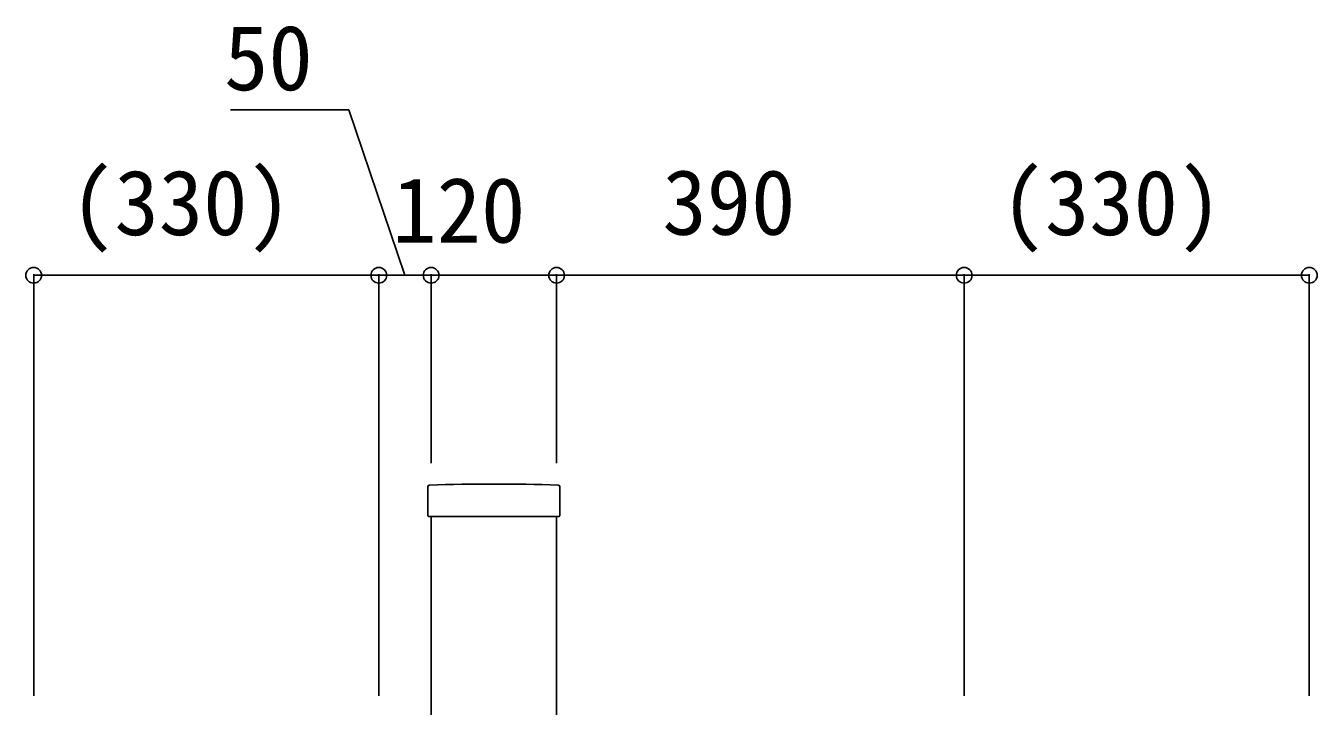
# Model space of a CAD drawing. Units: millimetres, scale not verified. Extents: x -4375 to 4375, y -6498 to 6471.
# Drawn here: x 702 to 1937, y 465 to 1115 of the extents above; entities that cross this region are included whole.
import ezdxf
from ezdxf.enums import TextEntityAlignment as Align

# ---------------------------------------------------------------- set-up
doc = ezdxf.new("R2010")
doc.units = ezdxf.units.MM
doc.header["$LTSCALE"] = 30
doc.layers.add('0-2_YKK_A1', color=4, linetype='Continuous')
doc.layers.add('0-3_YKK_D', color=6, linetype='Continuous')
doc.styles.add('ＭＳ ゴシック', font='')
doc.styles.get('ＭＳ ゴシック').set_extended_font_data('MS Gothic')

msp = doc.modelspace()

# ---------------------------------------------------------------- linework, layer by layer
at = {"layer": '0-2_YKK_A1'}
for p, q in [((1087, 674.87), (1087, 647.11)), ((1213, 647.11), (1213, 674.87)), ((1087.8, 646.31), (1090.7, 646.31)), ((1090, -1048.19), (1090, 646.31)), ((1091.61, 646.37), (1090.7, 646.31)), ((1091.82, 646.37), (1093.68, 646.37)), ((1094.8, 646.31), (1093.89, 646.37)), ((1094.8, 646.31), (1205.2, 646.31)), ((1206.11, 646.37), (1205.2, 646.31)), ((1206.32, 646.37), (1208.18, 646.37)), ((1209.3, 646.31), (1208.39, 646.37)), ((1209.3, 646.31), (1212.2, 646.31)), ((1210, 646.31), (1210, -1048.19))]:
    msp.add_line(p, q, dxfattribs=at)
for centre, radius, start, end in [((1088.5, 674.87), 1.5, 91.73613, 180.02696), ((1150, -1323.19), 2000.5, 88.23692, 91.76308), ((1211.5, 674.87), 1.5, 359.97304, 88.26387)]:
    msp.add_arc(centre, radius, start, end, dxfattribs=at)
for centre, major_axis, ratio, start_param, end_param in [((1087.8, 647.11), (-0.568, -0.568), 0.99628, 5.4996506, 7.06672), ((1091.82, 646.36), (0.3, 0), 0.061163, 1.5707963, 2.3561945), ((1093.68, 646.36), (0.3, 0), 0.061163, 0.7853982, 1.5707963), ((1206.32, 646.36), (0.3, 0), 0.061163, 1.5707963, 2.3561945), ((1208.18, 646.36), (0.3, 0), 0.061163, 0.7853982, 1.5707963), ((1212.2, 647.11), (0.568, -0.568), 0.99628, 5.4996506, 7.06672)]:
    msp.add_ellipse(centre, major_axis=major_axis, ratio=ratio, start_param=start_param, end_param=end_param, dxfattribs=at)
at = {"layer": '0-3_YKK_D'}
for p, q in [((709.9, 475.1), (709.9, 877.81)), ((1040, 475.1), (1040, 877.81)), ((1040, 697.31), (1040, 877.81)), ((1090, 697.31), (1090, 877.81)), ((1090, 697.31), (1090, 877.81)), ((1210, 697.31), (1210, 877.81)), ((1210, 697.31), (1210, 877.81)), ((1599.8, 697.31), (1599.8, 877.81)), ((1599.8, 475.1), (1599.8, 877.81)), ((1929.9, 475.1), (1929.9, 877.81)), ((1040, 876.81), (709.9, 876.81)), ((1040, 876.81), (1090, 876.81)), ((1210, 876.81), (1090, 876.81)), ((1599.8, 876.81), (1210, 876.81)), ((1599.8, 876.81), (1929.9, 876.81))]:
    msp.add_line(p, q, dxfattribs=at)
msp.add_lwpolyline([(1065, 876.81), (1011.29, 1034.9), (898.28, 1034.9)], dxfattribs=at)
for centre in [(709.9, 876.81), (1040, 876.81), (1090, 876.81), (1090, 876.81), (1210, 876.81), (1210, 876.81), (1599.8, 876.81), (1929.9, 876.81)]:
    msp.add_circle(centre, 7.5, dxfattribs=at)

# ---------------------------------------------------------------- texts
at = {"layer": '0-3_YKK_D', "style": 'ＭＳ ゴシック'}
for s, p in [('50', (892, 1034.9)), ('(330)', (744.8, 896.47)), ('390', (1311.21, 896.81)), ('(330)', (1634.69, 896.47)), ('120', (1052.93, 889.31))]:
    msp.add_text(s, height=62.32, dxfattribs=at).set_placement(p, align=Align.BOTTOM_LEFT)

doc.saveas('drawing.dxf')
